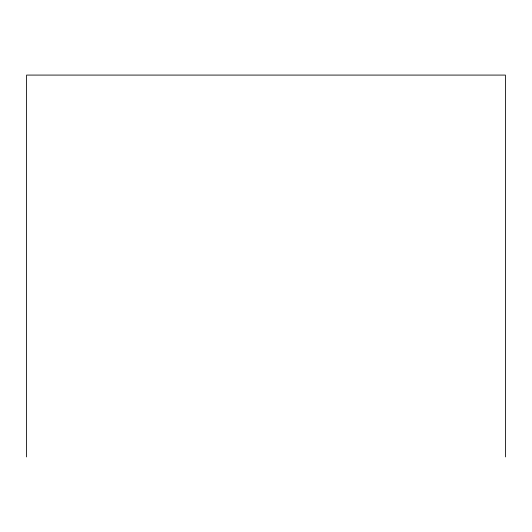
<?xml version="1.0" encoding="UTF-8"?>
<svg xmlns="http://www.w3.org/2000/svg" width="532" height="532" viewBox="0 0 532 532"><rect width="100%" height="100%" fill="white"/><g stroke="black" fill="none" stroke-linecap="round" stroke-linejoin="round"><path stroke-width="0.8" d="M505.4 456.915L505.4 75.085L26.6 75.085L26.6 456.915"/></g></svg>
